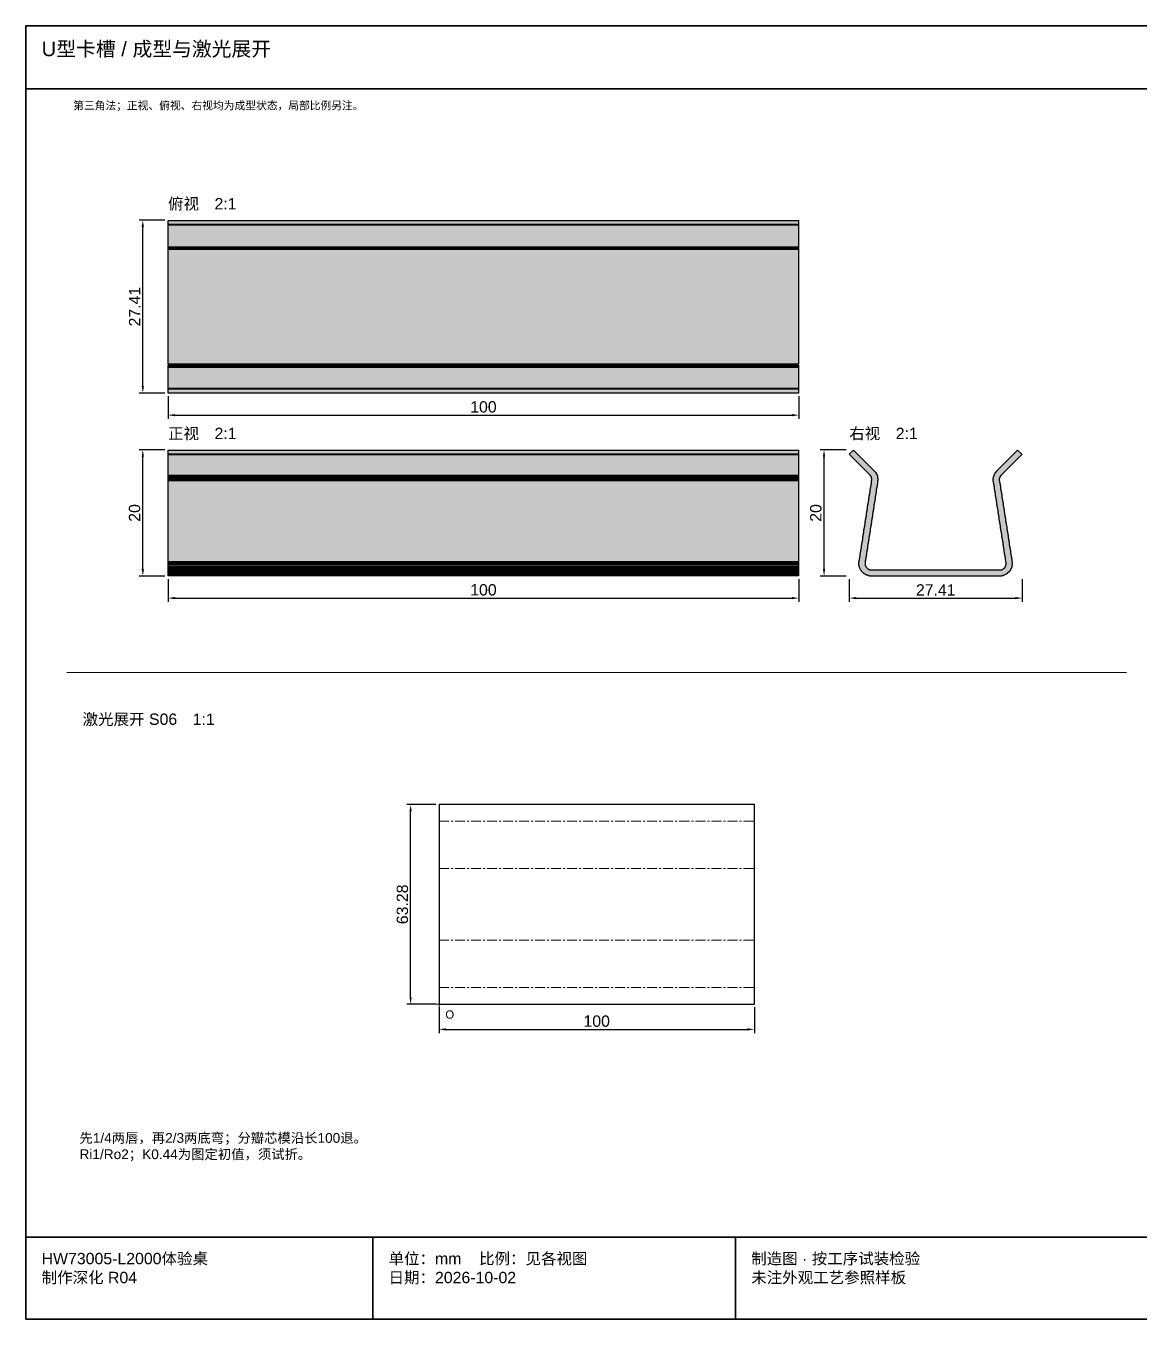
# Model space of a CAD drawing. Header units: millimetres. Extents: x 5 to 252589, y 5 to 415.
# Drawn here: x 168005 to 168358, y 5 to 415 of the extents above; entities that cross this region are included whole.
import ezdxf

# ---------------------------------------------------------------- set-up
doc = ezdxf.new("R2010")
doc.units = ezdxf.units.MM
doc.linetypes.add('CENTER', pattern=[5.08, 3.175, -0.635, 0.635, -0.635])
for name, color, linetype, lineweight in [('CENTER', 8, 'CENTER', 13), ('DIM', 7, 'Continuous', 13), ('FRAME', 7, 'Continuous', 35), ('HATCH', 8, 'Continuous', 9), ('NOTE', 7, 'Continuous', 18), ('OUTLINE', 7, 'Continuous', 25)]:
    doc.layers.add(name, color=color, linetype=linetype, lineweight=lineweight)
doc.styles.add('CN', font='Arial Unicode.ttf')
doc.dimstyles.new('V0_5', dxfattribs={"dimtxt": 3.6, "dimasz": 2.2, "dimexe": 1.2, "dimexo": 1, "dimgap": 0.8, "dimtad": 1, "dimlfac": 0.5, "dimdsep": 46, "dimtxsty": 'CN', "dimcen": 2.5, "dimclrd": 7, "dimclre": 7, "dimclrt": 7, "dimazin": 3, "dimtfac": 1, "dimtmove": 0, "dimatfit": 3})
doc.dimstyles.new('V1', dxfattribs={"dimtxt": 3.6, "dimasz": 2.2, "dimexe": 1.2, "dimexo": 1, "dimgap": 0.8, "dimtad": 1, "dimdsep": 46, "dimtxsty": 'CN', "dimcen": 2.5, "dimclrd": 7, "dimclre": 7, "dimclrt": 7, "dimazin": 3, "dimtfac": 1, "dimtmove": 0, "dimatfit": 3})

msp = doc.modelspace()

# ---------------------------------------------------------------- hatches: boundary and pattern name
at = {"layer": 'HATCH', "true_color": 0x58707b}
for points in [[(168050.08578, 352.00245), (168050.08578, 353.33578), (168250.00245, 353.33578), (168250.00245, 352.00245)], [(168050.08578, 300.00245), (168050.08578, 306.83578), (168250.00245, 306.83578), (168250.00245, 300.00245)], [(168050.08578, 272.41911), (168050.08578, 279.08578), (168250.00245, 279.08578), (168250.00245, 272.41911)], [(168269.91911, 242.16911), (168269.91911, 242.25245), (168269.75245, 242.41911), (168269.75245, 242.50245), (168269.66911, 242.58578), (168269.66911, 242.66911), (168269.41911, 243.08578), (168269.41911, 243.25245), (168269.33578, 243.33578), (168269.33578, 243.50245), (168269.25245, 243.58578), (168269.25245, 243.91911), (168269.16911, 244.00245), (168269.16911, 245.08578), (168269.25245, 245.16911), (168269.25245, 245.58578), (168269.33578, 245.66911), (168269.33578, 246.16911), (168269.41911, 246.25245), (168269.41911, 246.66911), (168269.50245, 246.75245), (168269.50245, 247.25245), (168269.58578, 247.33578), (168269.58578, 247.75245), (168269.66911, 247.83578), (168269.66911, 248.25245), (168269.75245, 248.33578), (168269.75245, 248.83578), (168269.83578, 248.91911), (168269.83578, 249.33578), (168269.91911, 249.41911), (168269.91911, 249.91911), (168270.00245, 250.00245), (168270.00245, 250.41911), (168270.08578, 250.50245), (168270.08578, 251.00245), (168270.16911, 251.08578), (168270.16911, 251.50245), (168270.25245, 251.58578), (168270.25245, 252.00245), (168270.33578, 252.08578), (168270.33578, 252.58578), (168270.41911, 252.66911), (168270.41911, 253.08578), (168270.50245, 253.16911), (168270.50245, 253.66911), (168270.58578, 253.75245), (168270.58578, 254.16911), (168270.66911, 254.25245), (168270.66911, 254.75245), (168270.75245, 254.83578), (168270.75245, 255.25245), (168270.83578, 255.33578), (168270.83578, 255.75245), (168270.91911, 255.83578), (168270.91911, 256.33578), (168271.00245, 256.41911), (168271.00245, 256.83578), (168271.08578, 256.91911), (168271.08578, 257.41911), (168271.16911, 257.50245), (168271.16911, 257.91911), (168271.25245, 258.00245), (168271.25245, 258.50245), (168271.33578, 258.58578), (168271.33578, 259.00245), (168271.41911, 259.08578), (168271.41911, 259.50245), (168271.50245, 259.58578), (168271.50245, 260.08578), (168271.58578, 260.16911), (168271.58578, 260.58578), (168271.66911, 260.66911), (168271.66911, 261.16911), (168271.75245, 261.25245), (168271.75245, 261.66911), (168271.83578, 261.75245), (168271.83578, 262.25245), (168271.91911, 262.33578), (168271.91911, 262.75245), (168272.00245, 262.83578), (168272.00245, 263.33578), (168272.08578, 263.41911), (168272.08578, 263.83578), (168272.16911, 263.91911), (168272.16911, 264.33578), (168272.25245, 264.41911), (168272.25245, 264.91911), (168272.33578, 265.00245), (168272.33578, 265.41911), (168272.41911, 265.50245), (168272.41911, 266.00245), (168272.50245, 266.08578), (168272.50245, 266.50245), (168272.58578, 266.58578), (168272.58578, 267.08578), (168272.66911, 267.16911), (168272.66911, 267.58578), (168272.75245, 267.66911), (168272.75245, 268.08578), (168272.83578, 268.16911), (168272.83578, 268.66911), (168272.91911, 268.75245), (168272.91911, 269.16911), (168273.00245, 269.25245), (168273.00245, 269.75245), (168273.08578, 269.83578), (168273.08578, 270.25245), (168273.16911, 270.33578), (168273.16911, 270.83578), (168273.25245, 270.91911), (168273.25245, 271.41911), (168273.16911, 271.50245), (168273.16911, 271.75245), (168273.08578, 271.83578), (168273.08578, 272.00245), (168272.91911, 272.16911), (168272.91911, 272.25245), (168272.66911, 272.50245), (168272.66911, 272.58578), (168266.08578, 279.16911), (168267.41911, 280.50245), (168274.41911, 273.50245), (168274.41911, 273.41911), (168274.58578, 273.25245), (168274.58578, 273.16911), (168274.66911, 273.08578), (168274.66911, 273.00245), (168274.91911, 272.58578), (168274.91911, 272.41911), (168275.00245, 272.33578), (168275.00245, 272.08578), (168275.08578, 272.00245), (168275.08578, 271.66911), (168275.16911, 271.58578), (168275.16911, 270.75245), (168275.08578, 270.66911), (168275.08578, 270.16911), (168275.00245, 270.08578), (168275.00245, 269.66911), (168274.91911, 269.58578), (168274.91911, 269.08578), (168274.83578, 269.00245), (168274.83578, 268.58578), (168274.75245, 268.50245), (168274.75245, 268.08578), (168274.66911, 268.00245), (168274.66911, 267.50245), (168274.58578, 267.41911), (168274.58578, 267.00245), (168274.50245, 266.91911), (168274.50245, 266.41911), (168274.41911, 266.33578), (168274.41911, 265.91911), (168274.33578, 265.83578), (168274.33578, 265.33578), (168274.25245, 265.25245), (168274.25245, 264.83578), (168274.16911, 264.75245), (168274.16911, 264.33578), (168274.08578, 264.25245), (168274.08578, 263.75245), (168274.00245, 263.66911), (168274.00245, 263.25245), (168273.91911, 263.16911), (168273.91911, 262.66911), (168273.83578, 262.58578), (168273.83578, 262.16911), (168273.75245, 262.08578), (168273.75245, 261.58578), (168273.66911, 261.50245), (168273.66911, 261.08578), (168273.58578, 261.00245), (168273.58578, 260.50245), (168273.50245, 260.41911), (168273.50245, 260.00245), (168273.41911, 259.91911), (168273.41911, 259.50245), (168273.33578, 259.41911), (168273.33578, 258.91911), (168273.25245, 258.83578), (168273.25245, 258.41911), (168273.16911, 258.33578), (168273.16911, 257.83578), (168273.08578, 257.75245), (168273.08578, 257.33578), (168273.00245, 257.25245), (168273.00245, 256.75245), (168272.91911, 256.66911), (168272.91911, 256.25245), (168272.83578, 256.16911), (168272.83578, 255.75245), (168272.75245, 255.66911), (168272.75245, 255.16911), (168272.66911, 255.08578), (168272.66911, 254.66911), (168272.58578, 254.58578), (168272.58578, 254.08578), (168272.50245, 254.00245), (168272.50245, 253.58578), (168272.41911, 253.50245), (168272.41911, 253.00245), (168272.33578, 252.91911), (168272.33578, 252.50245), (168272.25245, 252.41911), (168272.25245, 252.00245), (168272.16911, 251.91911), (168272.16911, 251.41911), (168272.08578, 251.33578), (168272.08578, 250.91911), (168272.00245, 250.83578), (168272.00245, 250.33578), (168271.91911, 250.25245), (168271.91911, 249.83578), (168271.83578, 249.75245), (168271.83578, 249.25245), (168271.75245, 249.16911), (168271.75245, 248.75245), (168271.66911, 248.66911), (168271.66911, 248.25245), (168271.58578, 248.16911), (168271.58578, 247.66911), (168271.50245, 247.58578), (168271.50245, 247.16911), (168271.41911, 247.08578), (168271.41911, 246.58578), (168271.33578, 246.50245), (168271.33578, 246.08578), (168271.25245, 246.00245), (168271.25245, 245.50245), (168271.16911, 245.41911), (168271.16911, 245.00245), (168271.08578, 244.91911), (168271.08578, 244.16911), (168271.16911, 244.08578), (168271.16911, 243.91911), (168271.25245, 243.83578), (168271.25245, 243.66911), (168271.41911, 243.50245), (168271.41911, 243.41911), (168272.00245, 242.83578), (168272.08578, 242.83578), (168272.25245, 242.66911), (168272.41911, 242.66911), (168272.50245, 242.58578), (168272.66911, 242.58578), (168272.75245, 242.50245), (168314.16911, 242.50245), (168314.25245, 242.58578), (168314.41911, 242.58578), (168314.50245, 242.66911), (168314.66911, 242.66911), (168314.83578, 242.83578), (168314.91911, 242.83578), (168315.50245, 243.41911), (168315.50245, 243.50245), (168315.66911, 243.66911), (168315.66911, 243.83578), (168315.75245, 243.91911), (168315.75245, 244.08578), (168315.83578, 244.16911), (168315.83578, 244.91911), (168315.75245, 245.00245), (168315.75245, 245.41911), (168315.66911, 245.50245), (168315.66911, 245.91911), (168315.58578, 246.00245), (168315.58578, 246.50245), (168315.50245, 246.58578), (168315.50245, 247.00245), (168315.41911, 247.08578), (168315.41911, 247.58578), (168315.33578, 247.66911), (168315.33578, 248.08578), (168315.25245, 248.16911), (168315.25245, 248.66911), (168315.16911, 248.75245), (168315.16911, 249.16911), (168315.08578, 249.25245), (168315.08578, 249.66911), (168315.00245, 249.75245), (168315.00245, 250.25245), (168314.91911, 250.33578), (168314.91911, 250.75245), (168314.83578, 250.83578), (168314.83578, 251.33578), (168314.75245, 251.41911), (168314.75245, 251.83578), (168314.66911, 251.91911), (168314.66911, 252.41911), (168314.58578, 252.50245), (168314.58578, 252.91911), (168314.50245, 253.00245), (168314.50245, 253.50245), (168314.41911, 253.58578), (168314.41911, 254.00245), (168314.33578, 254.08578), (168314.33578, 254.50245), (168314.25245, 254.58578), (168314.25245, 255.08578), (168314.16911, 255.16911), (168314.16911, 255.58578), (168314.08578, 255.66911), (168314.08578, 256.16911), (168314.00245, 256.25245), (168314.00245, 256.66911), (168313.91911, 256.75245), (168313.91911, 257.25245), (168313.83578, 257.33578), (168313.83578, 257.75245), (168313.75245, 257.83578), (168313.75245, 258.25245), (168313.66911, 258.33578), (168313.66911, 258.83578), (168313.58578, 258.91911), (168313.58578, 259.33578), (168313.50245, 259.41911), (168313.50245, 259.91911), (168313.41911, 260.00245), (168313.41911, 260.41911), (168313.33578, 260.50245), (168313.33578, 261.00245), (168313.25245, 261.08578), (168313.25245, 261.50245), (168313.16911, 261.58578), (168313.16911, 262.00245), (168313.08578, 262.08578), (168313.08578, 262.58578), (168313.00245, 262.66911), (168313.00245, 263.08578), (168312.91911, 263.16911), (168312.91911, 263.66911), (168312.83578, 263.75245), (168312.83578, 264.16911), (168312.75245, 264.25245), (168312.75245, 264.75245), (168312.66911, 264.83578), (168312.66911, 265.25245), (168312.58578, 265.33578), (168312.58578, 265.75245), (168312.50245, 265.83578), (168312.50245, 266.33578), (168312.41911, 266.41911), (168312.41911, 266.83578), (168312.33578, 266.91911), (168312.33578, 267.41911), (168312.25245, 267.50245), (168312.25245, 267.91911), (168312.16911, 268.00245), (168312.16911, 268.50245), (168312.08578, 268.58578), (168312.08578, 269.00245), (168312.00245, 269.08578), (168312.00245, 269.50245), (168311.91911, 269.58578), (168311.91911, 270.08578), (168311.83578, 270.16911), (168311.83578, 270.58578), (168311.75245, 270.66911), (168311.75245, 271.58578), (168311.83578, 271.66911), (168311.83578, 272.08578), (168311.91911, 272.16911), (168311.91911, 272.33578), (168312.00245, 272.41911), (168312.00245, 272.58578), (168312.08578, 272.66911), (168312.08578, 272.75245), (168312.16911, 272.83578), (168312.16911, 272.91911), (168312.25245, 273.00245), (168312.33578, 273.25245), (168312.50245, 273.41911), (168312.50245, 273.50245), (168312.83578, 273.83578), (168312.83578, 273.91911), (168319.41911, 280.50245), (168320.75245, 279.16911), (168320.75245, 279.08578), (168314.16911, 272.50245), (168314.16911, 272.41911), (168313.91911, 272.16911), (168313.91911, 272.08578), (168313.83578, 272.00245), (168313.83578, 271.83578), (168313.75245, 271.75245), (168313.75245, 271.50245), (168313.66911, 271.41911), (168313.66911, 270.83578), (168313.75245, 270.75245), (168313.75245, 270.33578), (168313.83578, 270.25245), (168313.83578, 269.75245), (168313.91911, 269.66911), (168313.91911, 269.25245), (168314.00245, 269.16911), (168314.00245, 268.66911), (168314.08578, 268.58578), (168314.08578, 268.16911), (168314.16911, 268.08578), (168314.16911, 267.66911), (168314.25245, 267.58578), (168314.25245, 267.08578), (168314.33578, 267.00245), (168314.33578, 266.58578), (168314.41911, 266.50245), (168314.41911, 266.00245), (168314.50245, 265.91911), (168314.50245, 265.50245), (168314.58578, 265.41911), (168314.58578, 264.91911), (168314.66911, 264.83578), (168314.66911, 264.41911), (168314.75245, 264.33578), (168314.75245, 263.91911), (168314.83578, 263.83578), (168314.83578, 263.33578), (168314.91911, 263.25245), (168314.91911, 262.83578), (168315.00245, 262.75245), (168315.00245, 262.25245), (168315.08578, 262.16911), (168315.08578, 261.75245), (168315.16911, 261.66911), (168315.16911, 261.16911), (168315.25245, 261.08578), (168315.25245, 260.66911), (168315.33578, 260.58578), (168315.33578, 260.16911), (168315.41911, 260.08578), (168315.41911, 259.58578), (168315.50245, 259.50245), (168315.50245, 259.08578), (168315.58578, 259.00245), (168315.58578, 258.50245), (168315.66911, 258.41911), (168315.66911, 258.00245), (168315.75245, 257.91911), (168315.75245, 257.41911), (168315.83578, 257.33578), (168315.83578, 256.91911), (168315.91911, 256.83578), (168315.91911, 256.41911), (168316.00245, 256.33578), (168316.00245, 255.83578), (168316.08578, 255.75245), (168316.08578, 255.33578), (168316.16911, 255.25245), (168316.16911, 254.75245), (168316.25245, 254.66911), (168316.25245, 254.25245), (168316.33578, 254.16911), (168316.33578, 253.66911), (168316.41911, 253.58578), (168316.41911, 253.16911), (168316.50245, 253.08578), (168316.50245, 252.66911), (168316.58578, 252.58578), (168316.58578, 252.08578), (168316.66911, 252.00245), (168316.66911, 251.58578), (168316.75245, 251.50245), (168316.75245, 251.00245), (168316.83578, 250.91911), (168316.83578, 250.50245), (168316.91911, 250.41911), (168316.91911, 249.91911), (168317.00245, 249.83578), (168317.00245, 249.41911), (168317.08578, 249.33578), (168317.08578, 248.83578), (168317.16911, 248.75245), (168317.16911, 248.33578), (168317.25245, 248.25245), (168317.25245, 247.83578), (168317.33578, 247.75245), (168317.33578, 247.25245), (168317.41911, 247.16911), (168317.41911, 246.75245), (168317.50245, 246.66911), (168317.50245, 246.16911), (168317.58578, 246.08578), (168317.58578, 245.66911), (168317.66911, 245.58578), (168317.66911, 245.08578), (168317.75245, 245.00245), (168317.75245, 244.08578), (168317.66911, 244.00245), (168317.66911, 243.58578), (168317.58578, 243.50245), (168317.58578, 243.33578), (168317.50245, 243.25245), (168317.50245, 243.08578), (168317.41911, 243.00245), (168317.41911, 242.91911), (168317.33578, 242.83578), (168317.33578, 242.75245), (168317.25245, 242.66911), (168317.16911, 242.41911), (168317.00245, 242.25245), (168317.00245, 242.16911), (168316.16911, 241.33578), (168316.08578, 241.33578), (168315.91911, 241.16911), (168315.83578, 241.16911), (168315.75245, 241.08578), (168315.66911, 241.08578), (168315.25245, 240.83578), (168315.08578, 240.83578), (168315.00245, 240.75245), (168314.83578, 240.75245), (168314.75245, 240.66911), (168314.41911, 240.66911), (168314.33578, 240.58578), (168272.58578, 240.58578), (168272.50245, 240.66911), (168272.16911, 240.66911), (168272.08578, 240.75245), (168271.91911, 240.75245), (168271.83578, 240.83578), (168271.66911, 240.83578), (168271.58578, 240.91911), (168271.50245, 240.91911), (168271.41911, 241.00245), (168271.33578, 241.00245), (168271.25245, 241.08578), (168271.00245, 241.16911), (168270.83578, 241.33578), (168270.75245, 241.33578)], [(168050.08578, 271.25245), (168050.08578, 271.50245), (168250.00245, 271.50245), (168250.00245, 271.25245)], [(168050.08578, 243.75245), (168050.08578, 244.33578), (168250.00245, 244.33578), (168250.00245, 243.75245)], [(168050.08578, 241.66911), (168050.08578, 242.08578), (168250.00245, 242.08578), (168250.00245, 241.66911)]]:
    msp.add_hatch(color=147, dxfattribs=at).paths.add_polyline_path(points)
at = {"layer": 'HATCH', "true_color": 0x627d89}
for points in [[(168050.08578, 344.83578), (168050.08578, 351.91911), (168250.00245, 351.91911), (168250.00245, 344.83578)], [(168050.08578, 307.75245), (168050.08578, 344.16911), (168250.00245, 344.16911), (168250.00245, 307.75245)], [(168050.08578, 298.58578), (168050.08578, 299.91911), (168250.00245, 299.91911), (168250.00245, 298.58578)], [(168050.08578, 279.16911), (168050.08578, 280.50245), (168250.00245, 280.50245), (168250.00245, 279.16911)]]:
    msp.add_hatch(color=145, dxfattribs=at).paths.add_polyline_path(points)
at = {"layer": 'HATCH', "true_color": 0x607a85}
for points in [[(168050.08578, 344.41911), (168050.08578, 344.75245), (168250.00245, 344.75245), (168250.00245, 344.41911)], [(168050.08578, 240.66911), (168050.08578, 240.83578), (168250.00245, 240.83578), (168250.00245, 240.66911)]]:
    msp.add_hatch(color=155, dxfattribs=at).paths.add_polyline_path(points)
at = {"layer": 'HATCH', "true_color": 0x5d7782}
for points in [[(168050.08578, 344.25245), (168050.08578, 344.33578), (168250.00245, 344.33578), (168250.00245, 344.25245)], [(168050.08578, 245.08578), (168050.08578, 270.83578), (168250.00245, 270.83578), (168250.00245, 245.08578)], [(168050.08578, 240.91911), (168050.08578, 241.16911), (168250.00245, 241.16911), (168250.00245, 240.91911)]]:
    msp.add_hatch(color=155, dxfattribs=at).paths.add_polyline_path(points)
at = {"layer": 'HATCH', "true_color": 0x566d77}
for points in [[(168050.08578, 307.50245), (168050.08578, 307.58578), (168250.00245, 307.58578), (168250.00245, 307.50245)], [(168050.08578, 306.91911), (168050.08578, 307.16911), (168250.00245, 307.16911), (168250.00245, 306.91911)], [(168050.08578, 272.16911), (168050.08578, 272.33578), (168250.00245, 272.33578), (168250.00245, 272.16911)], [(168050.08578, 271.58578), (168050.08578, 271.83578), (168250.00245, 271.83578), (168250.00245, 271.58578)], [(168050.08578, 243.16911), (168050.08578, 243.66911), (168250.00245, 243.66911), (168250.00245, 243.16911)], [(168050.08578, 242.16911), (168050.08578, 242.58578), (168250.00245, 242.58578), (168250.00245, 242.16911)]]:
    msp.add_hatch(color=147, dxfattribs=at).paths.add_polyline_path(points)
at = {"layer": 'HATCH', "true_color": 0x536a74}
for points in [[(168050.08578, 307.25245), (168050.08578, 307.41911), (168250.00245, 307.41911), (168250.00245, 307.25245)], [(168050.08578, 271.91911), (168050.08578, 272.08578), (168250.00245, 272.08578), (168250.00245, 271.91911)], [(168050.08578, 242.66911), (168050.08578, 243.08578), (168250.00245, 243.08578), (168250.00245, 242.66911)]]:
    msp.add_hatch(color=147, dxfattribs=at).paths.add_polyline_path(points)
at = {"layer": 'HATCH', "true_color": 0x5b747e}
for points in [[(168050.08578, 270.91911), (168050.08578, 271.16911), (168250.00245, 271.16911), (168250.00245, 270.91911)], [(168050.08578, 244.41911), (168050.08578, 245.00245), (168250.00245, 245.00245), (168250.00245, 244.41911)], [(168050.08578, 241.25245), (168050.08578, 241.58578), (168250.00245, 241.58578), (168250.00245, 241.25245)]]:
    msp.add_hatch(color=147, dxfattribs=at).paths.add_polyline_path(points)

# ---------------------------------------------------------------- linework, layer by layer
at = {"layer": 'CENTER'}
for p, q in [((168136, 162.82285), (168236, 162.82285)), ((168136, 147.90701), (168236, 147.90701)), ((168136, 125.09299), (168236, 125.09299)), ((168136, 110.17715), (168236, 110.17715)), ((168134.7, 104.85924), (168137.3, 104.85924)), ((168136, 103.55924), (168136, 106.15924))]:
    msp.add_line(p, q, dxfattribs=at)
at = {"layer": 'DIM'}
msp.add_line((168018, 210), (168354, 210), dxfattribs=at)
at = {"layer": 'FRAME'}
for p, q in [((168005, 395), (168589, 395)), ((168005, 31), (168589, 31)), ((168115, 5), (168115, 31)), ((168230, 5), (168230, 31))]:
    msp.add_line(p, q, dxfattribs=at)
msp.add_lwpolyline([(168005, 5), (168589, 5), (168589, 415), (168005, 415)], close=True, dxfattribs=at)
at = {"layer": 'OUTLINE'}
for p, q in [((168236, 168.14076), (168136, 168.14076)), ((168136, 168.14076), (168136, 104.85924)), ((168236, 104.85924), (168236, 168.14076)), ((168136, 104.85924), (168236, 104.85924))]:
    msp.add_line(p, q, dxfattribs=at)
at = {"layer": 'OUTLINE', "color": 139, "true_color": 0x42544a}
for points in [[(168050.08578, 352.00245), (168050.08578, 353.33578), (168250.00245, 353.33578), (168250.00245, 352.00245)], [(168050.08578, 344.83578), (168050.08578, 351.91911), (168250.00245, 351.91911), (168250.00245, 344.83578)], [(168050.08578, 344.41911), (168050.08578, 344.75245), (168250.00245, 344.75245), (168250.00245, 344.41911)], [(168050.08578, 344.25245), (168050.08578, 344.33578), (168250.00245, 344.33578), (168250.00245, 344.25245)], [(168050.08578, 307.75245), (168050.08578, 344.16911), (168250.00245, 344.16911), (168250.00245, 307.75245)], [(168050.08578, 307.50245), (168050.08578, 307.58578), (168250.00245, 307.58578), (168250.00245, 307.50245)], [(168050.08578, 307.25245), (168050.08578, 307.41911), (168250.00245, 307.41911), (168250.00245, 307.25245)], [(168050.08578, 306.91911), (168050.08578, 307.16911), (168250.00245, 307.16911), (168250.00245, 306.91911)], [(168050.08578, 300.00245), (168050.08578, 306.83578), (168250.00245, 306.83578), (168250.00245, 300.00245)], [(168050.08578, 298.58578), (168050.08578, 299.91911), (168250.00245, 299.91911), (168250.00245, 298.58578)], [(168050.08578, 279.16911), (168050.08578, 280.50245), (168250.00245, 280.50245), (168250.00245, 279.16911)], [(168050.08578, 272.41911), (168050.08578, 279.08578), (168250.00245, 279.08578), (168250.00245, 272.41911)], [(168269.91911, 242.16911), (168269.91911, 242.25245), (168269.75245, 242.41911), (168269.75245, 242.50245), (168269.66911, 242.58578), (168269.66911, 242.66911), (168269.41911, 243.08578), (168269.41911, 243.25245), (168269.33578, 243.33578), (168269.33578, 243.50245), (168269.25245, 243.58578), (168269.25245, 243.91911), (168269.16911, 244.00245), (168269.16911, 245.08578), (168269.25245, 245.16911), (168269.25245, 245.58578), (168269.33578, 245.66911), (168269.33578, 246.16911), (168269.41911, 246.25245), (168269.41911, 246.66911), (168269.50245, 246.75245), (168269.50245, 247.25245), (168269.58578, 247.33578), (168269.58578, 247.75245), (168269.66911, 247.83578), (168269.66911, 248.25245), (168269.75245, 248.33578), (168269.75245, 248.83578), (168269.83578, 248.91911), (168269.83578, 249.33578), (168269.91911, 249.41911), (168269.91911, 249.91911), (168270.00245, 250.00245), (168270.00245, 250.41911), (168270.08578, 250.50245), (168270.08578, 251.00245), (168270.16911, 251.08578), (168270.16911, 251.50245), (168270.25245, 251.58578), (168270.25245, 252.00245), (168270.33578, 252.08578), (168270.33578, 252.58578), (168270.41911, 252.66911), (168270.41911, 253.08578), (168270.50245, 253.16911), (168270.50245, 253.66911), (168270.58578, 253.75245), (168270.58578, 254.16911), (168270.66911, 254.25245), (168270.66911, 254.75245), (168270.75245, 254.83578), (168270.75245, 255.25245), (168270.83578, 255.33578), (168270.83578, 255.75245), (168270.91911, 255.83578), (168270.91911, 256.33578), (168271.00245, 256.41911), (168271.00245, 256.83578), (168271.08578, 256.91911), (168271.08578, 257.41911), (168271.16911, 257.50245), (168271.16911, 257.91911), (168271.25245, 258.00245), (168271.25245, 258.50245), (168271.33578, 258.58578), (168271.33578, 259.00245), (168271.41911, 259.08578), (168271.41911, 259.50245), (168271.50245, 259.58578), (168271.50245, 260.08578), (168271.58578, 260.16911), (168271.58578, 260.58578), (168271.66911, 260.66911), (168271.66911, 261.16911), (168271.75245, 261.25245), (168271.75245, 261.66911), (168271.83578, 261.75245), (168271.83578, 262.25245), (168271.91911, 262.33578), (168271.91911, 262.75245), (168272.00245, 262.83578), (168272.00245, 263.33578), (168272.08578, 263.41911), (168272.08578, 263.83578), (168272.16911, 263.91911), (168272.16911, 264.33578), (168272.25245, 264.41911), (168272.25245, 264.91911), (168272.33578, 265.00245), (168272.33578, 265.41911), (168272.41911, 265.50245), (168272.41911, 266.00245), (168272.50245, 266.08578), (168272.50245, 266.50245), (168272.58578, 266.58578), (168272.58578, 267.08578), (168272.66911, 267.16911), (168272.66911, 267.58578), (168272.75245, 267.66911), (168272.75245, 268.08578), (168272.83578, 268.16911), (168272.83578, 268.66911), (168272.91911, 268.75245), (168272.91911, 269.16911), (168273.00245, 269.25245), (168273.00245, 269.75245), (168273.08578, 269.83578), (168273.08578, 270.25245), (168273.16911, 270.33578), (168273.16911, 270.83578), (168273.25245, 270.91911), (168273.25245, 271.41911), (168273.16911, 271.50245), (168273.16911, 271.75245), (168273.08578, 271.83578), (168273.08578, 272.00245), (168272.91911, 272.16911), (168272.91911, 272.25245), (168272.66911, 272.50245), (168272.66911, 272.58578), (168266.08578, 279.16911), (168267.41911, 280.50245), (168274.41911, 273.50245), (168274.41911, 273.41911), (168274.58578, 273.25245), (168274.58578, 273.16911), (168274.66911, 273.08578), (168274.66911, 273.00245), (168274.91911, 272.58578), (168274.91911, 272.41911), (168275.00245, 272.33578), (168275.00245, 272.08578), (168275.08578, 272.00245), (168275.08578, 271.66911), (168275.16911, 271.58578), (168275.16911, 270.75245), (168275.08578, 270.66911), (168275.08578, 270.16911), (168275.00245, 270.08578), (168275.00245, 269.66911), (168274.91911, 269.58578), (168274.91911, 269.08578), (168274.83578, 269.00245), (168274.83578, 268.58578), (168274.75245, 268.50245), (168274.75245, 268.08578), (168274.66911, 268.00245), (168274.66911, 267.50245), (168274.58578, 267.41911), (168274.58578, 267.00245), (168274.50245, 266.91911), (168274.50245, 266.41911), (168274.41911, 266.33578), (168274.41911, 265.91911), (168274.33578, 265.83578), (168274.33578, 265.33578), (168274.25245, 265.25245), (168274.25245, 264.83578), (168274.16911, 264.75245), (168274.16911, 264.33578), (168274.08578, 264.25245), (168274.08578, 263.75245), (168274.00245, 263.66911), (168274.00245, 263.25245), (168273.91911, 263.16911), (168273.91911, 262.66911), (168273.83578, 262.58578), (168273.83578, 262.16911), (168273.75245, 262.08578), (168273.75245, 261.58578), (168273.66911, 261.50245), (168273.66911, 261.08578), (168273.58578, 261.00245), (168273.58578, 260.50245), (168273.50245, 260.41911), (168273.50245, 260.00245), (168273.41911, 259.91911), (168273.41911, 259.50245), (168273.33578, 259.41911), (168273.33578, 258.91911), (168273.25245, 258.83578), (168273.25245, 258.41911), (168273.16911, 258.33578), (168273.16911, 257.83578), (168273.08578, 257.75245), (168273.08578, 257.33578), (168273.00245, 257.25245), (168273.00245, 256.75245), (168272.91911, 256.66911), (168272.91911, 256.25245), (168272.83578, 256.16911), (168272.83578, 255.75245), (168272.75245, 255.66911), (168272.75245, 255.16911), (168272.66911, 255.08578), (168272.66911, 254.66911), (168272.58578, 254.58578), (168272.58578, 254.08578), (168272.50245, 254.00245), (168272.50245, 253.58578), (168272.41911, 253.50245), (168272.41911, 253.00245), (168272.33578, 252.91911), (168272.33578, 252.50245), (168272.25245, 252.41911), (168272.25245, 252.00245), (168272.16911, 251.91911), (168272.16911, 251.41911), (168272.08578, 251.33578), (168272.08578, 250.91911), (168272.00245, 250.83578), (168272.00245, 250.33578), (168271.91911, 250.25245), (168271.91911, 249.83578), (168271.83578, 249.75245), (168271.83578, 249.25245), (168271.75245, 249.16911), (168271.75245, 248.75245), (168271.66911, 248.66911), (168271.66911, 248.25245), (168271.58578, 248.16911), (168271.58578, 247.66911), (168271.50245, 247.58578), (168271.50245, 247.16911), (168271.41911, 247.08578), (168271.41911, 246.58578), (168271.33578, 246.50245), (168271.33578, 246.08578), (168271.25245, 246.00245), (168271.25245, 245.50245), (168271.16911, 245.41911), (168271.16911, 245.00245), (168271.08578, 244.91911), (168271.08578, 244.16911), (168271.16911, 244.08578), (168271.16911, 243.91911), (168271.25245, 243.83578), (168271.25245, 243.66911), (168271.41911, 243.50245), (168271.41911, 243.41911), (168272.00245, 242.83578), (168272.08578, 242.83578), (168272.25245, 242.66911), (168272.41911, 242.66911), (168272.50245, 242.58578), (168272.66911, 242.58578), (168272.75245, 242.50245), (168314.16911, 242.50245), (168314.25245, 242.58578), (168314.41911, 242.58578), (168314.50245, 242.66911), (168314.66911, 242.66911), (168314.83578, 242.83578), (168314.91911, 242.83578), (168315.50245, 243.41911), (168315.50245, 243.50245), (168315.66911, 243.66911), (168315.66911, 243.83578), (168315.75245, 243.91911), (168315.75245, 244.08578), (168315.83578, 244.16911), (168315.83578, 244.91911), (168315.75245, 245.00245), (168315.75245, 245.41911), (168315.66911, 245.50245), (168315.66911, 245.91911), (168315.58578, 246.00245), (168315.58578, 246.50245), (168315.50245, 246.58578), (168315.50245, 247.00245), (168315.41911, 247.08578), (168315.41911, 247.58578), (168315.33578, 247.66911), (168315.33578, 248.08578), (168315.25245, 248.16911), (168315.25245, 248.66911), (168315.16911, 248.75245), (168315.16911, 249.16911), (168315.08578, 249.25245), (168315.08578, 249.66911), (168315.00245, 249.75245), (168315.00245, 250.25245), (168314.91911, 250.33578), (168314.91911, 250.75245), (168314.83578, 250.83578), (168314.83578, 251.33578), (168314.75245, 251.41911), (168314.75245, 251.83578), (168314.66911, 251.91911), (168314.66911, 252.41911), (168314.58578, 252.50245), (168314.58578, 252.91911), (168314.50245, 253.00245), (168314.50245, 253.50245), (168314.41911, 253.58578), (168314.41911, 254.00245), (168314.33578, 254.08578), (168314.33578, 254.50245), (168314.25245, 254.58578), (168314.25245, 255.08578), (168314.16911, 255.16911), (168314.16911, 255.58578), (168314.08578, 255.66911), (168314.08578, 256.16911), (168314.00245, 256.25245), (168314.00245, 256.66911), (168313.91911, 256.75245), (168313.91911, 257.25245), (168313.83578, 257.33578), (168313.83578, 257.75245), (168313.75245, 257.83578), (168313.75245, 258.25245), (168313.66911, 258.33578), (168313.66911, 258.83578), (168313.58578, 258.91911), (168313.58578, 259.33578), (168313.50245, 259.41911), (168313.50245, 259.91911), (168313.41911, 260.00245), (168313.41911, 260.41911), (168313.33578, 260.50245), (168313.33578, 261.00245), (168313.25245, 261.08578), (168313.25245, 261.50245), (168313.16911, 261.58578), (168313.16911, 262.00245), (168313.08578, 262.08578), (168313.08578, 262.58578), (168313.00245, 262.66911), (168313.00245, 263.08578), (168312.91911, 263.16911), (168312.91911, 263.66911), (168312.83578, 263.75245), (168312.83578, 264.16911), (168312.75245, 264.25245), (168312.75245, 264.75245), (168312.66911, 264.83578), (168312.66911, 265.25245), (168312.58578, 265.33578), (168312.58578, 265.75245), (168312.50245, 265.83578), (168312.50245, 266.33578), (168312.41911, 266.41911), (168312.41911, 266.83578), (168312.33578, 266.91911), (168312.33578, 267.41911), (168312.25245, 267.50245), (168312.25245, 267.91911), (168312.16911, 268.00245), (168312.16911, 268.50245), (168312.08578, 268.58578), (168312.08578, 269.00245), (168312.00245, 269.08578), (168312.00245, 269.50245), (168311.91911, 269.58578), (168311.91911, 270.08578), (168311.83578, 270.16911), (168311.83578, 270.58578), (168311.75245, 270.66911), (168311.75245, 271.58578), (168311.83578, 271.66911), (168311.83578, 272.08578), (168311.91911, 272.16911), (168311.91911, 272.33578), (168312.00245, 272.41911), (168312.00245, 272.58578), (168312.08578, 272.66911), (168312.08578, 272.75245), (168312.16911, 272.83578), (168312.16911, 272.91911), (168312.25245, 273.00245), (168312.33578, 273.25245), (168312.50245, 273.41911), (168312.50245, 273.50245), (168312.83578, 273.83578), (168312.83578, 273.91911), (168319.41911, 280.50245), (168320.75245, 279.16911), (168320.75245, 279.08578), (168314.16911, 272.50245), (168314.16911, 272.41911), (168313.91911, 272.16911), (168313.91911, 272.08578), (168313.83578, 272.00245), (168313.83578, 271.83578), (168313.75245, 271.75245), (168313.75245, 271.50245), (168313.66911, 271.41911), (168313.66911, 270.83578), (168313.75245, 270.75245), (168313.75245, 270.33578), (168313.83578, 270.25245), (168313.83578, 269.75245), (168313.91911, 269.66911), (168313.91911, 269.25245), (168314.00245, 269.16911), (168314.00245, 268.66911), (168314.08578, 268.58578), (168314.08578, 268.16911), (168314.16911, 268.08578), (168314.16911, 267.66911), (168314.25245, 267.58578), (168314.25245, 267.08578), (168314.33578, 267.00245), (168314.33578, 266.58578), (168314.41911, 266.50245), (168314.41911, 266.00245), (168314.50245, 265.91911), (168314.50245, 265.50245), (168314.58578, 265.41911), (168314.58578, 264.91911), (168314.66911, 264.83578), (168314.66911, 264.41911), (168314.75245, 264.33578), (168314.75245, 263.91911), (168314.83578, 263.83578), (168314.83578, 263.33578), (168314.91911, 263.25245), (168314.91911, 262.83578), (168315.00245, 262.75245), (168315.00245, 262.25245), (168315.08578, 262.16911), (168315.08578, 261.75245), (168315.16911, 261.66911), (168315.16911, 261.16911), (168315.25245, 261.08578), (168315.25245, 260.66911), (168315.33578, 260.58578), (168315.33578, 260.16911), (168315.41911, 260.08578), (168315.41911, 259.58578), (168315.50245, 259.50245), (168315.50245, 259.08578), (168315.58578, 259.00245), (168315.58578, 258.50245), (168315.66911, 258.41911), (168315.66911, 258.00245), (168315.75245, 257.91911), (168315.75245, 257.41911), (168315.83578, 257.33578), (168315.83578, 256.91911), (168315.91911, 256.83578), (168315.91911, 256.41911), (168316.00245, 256.33578), (168316.00245, 255.83578), (168316.08578, 255.75245), (168316.08578, 255.33578), (168316.16911, 255.25245), (168316.16911, 254.75245), (168316.25245, 254.66911), (168316.25245, 254.25245), (168316.33578, 254.16911), (168316.33578, 253.66911), (168316.41911, 253.58578), (168316.41911, 253.16911), (168316.50245, 253.08578), (168316.50245, 252.66911), (168316.58578, 252.58578), (168316.58578, 252.08578), (168316.66911, 252.00245), (168316.66911, 251.58578), (168316.75245, 251.50245), (168316.75245, 251.00245), (168316.83578, 250.91911), (168316.83578, 250.50245), (168316.91911, 250.41911), (168316.91911, 249.91911), (168317.00245, 249.83578), (168317.00245, 249.41911), (168317.08578, 249.33578), (168317.08578, 248.83578), (168317.16911, 248.75245), (168317.16911, 248.33578), (168317.25245, 248.25245), (168317.25245, 247.83578), (168317.33578, 247.75245), (168317.33578, 247.25245), (168317.41911, 247.16911), (168317.41911, 246.75245), (168317.50245, 246.66911), (168317.50245, 246.16911), (168317.58578, 246.08578), (168317.58578, 245.66911), (168317.66911, 245.58578), (168317.66911, 245.08578), (168317.75245, 245.00245), (168317.75245, 244.08578), (168317.66911, 244.00245), (168317.66911, 243.58578), (168317.58578, 243.50245), (168317.58578, 243.33578), (168317.50245, 243.25245), (168317.50245, 243.08578), (168317.41911, 243.00245), (168317.41911, 242.91911), (168317.33578, 242.83578), (168317.33578, 242.75245), (168317.25245, 242.66911), (168317.16911, 242.41911), (168317.00245, 242.25245), (168317.00245, 242.16911), (168316.16911, 241.33578), (168316.08578, 241.33578), (168315.91911, 241.16911), (168315.83578, 241.16911), (168315.75245, 241.08578), (168315.66911, 241.08578), (168315.25245, 240.83578), (168315.08578, 240.83578), (168315.00245, 240.75245), (168314.83578, 240.75245), (168314.75245, 240.66911), (168314.41911, 240.66911), (168314.33578, 240.58578), (168272.58578, 240.58578), (168272.50245, 240.66911), (168272.16911, 240.66911), (168272.08578, 240.75245), (168271.91911, 240.75245), (168271.83578, 240.83578), (168271.66911, 240.83578), (168271.58578, 240.91911), (168271.50245, 240.91911), (168271.41911, 241.00245), (168271.33578, 241.00245), (168271.25245, 241.08578), (168271.00245, 241.16911), (168270.83578, 241.33578), (168270.75245, 241.33578)], [(168050.08578, 272.16911), (168050.08578, 272.33578), (168250.00245, 272.33578), (168250.00245, 272.16911)], [(168050.08578, 271.91911), (168050.08578, 272.08578), (168250.00245, 272.08578), (168250.00245, 271.91911)], [(168050.08578, 271.58578), (168050.08578, 271.83578), (168250.00245, 271.83578), (168250.00245, 271.58578)], [(168050.08578, 271.25245), (168050.08578, 271.50245), (168250.00245, 271.50245), (168250.00245, 271.25245)], [(168050.08578, 270.91911), (168050.08578, 271.16911), (168250.00245, 271.16911), (168250.00245, 270.91911)], [(168050.08578, 245.08578), (168050.08578, 270.83578), (168250.00245, 270.83578), (168250.00245, 245.08578)], [(168050.08578, 244.41911), (168050.08578, 245.00245), (168250.00245, 245.00245), (168250.00245, 244.41911)], [(168050.08578, 243.75245), (168050.08578, 244.33578), (168250.00245, 244.33578), (168250.00245, 243.75245)], [(168050.08578, 243.16911), (168050.08578, 243.66911), (168250.00245, 243.66911), (168250.00245, 243.16911)], [(168050.08578, 242.66911), (168050.08578, 243.08578), (168250.00245, 243.08578), (168250.00245, 242.66911)], [(168050.08578, 242.16911), (168050.08578, 242.58578), (168250.00245, 242.58578), (168250.00245, 242.16911)], [(168050.08578, 241.66911), (168050.08578, 242.08578), (168250.00245, 242.08578), (168250.00245, 241.66911)], [(168050.08578, 241.25245), (168050.08578, 241.58578), (168250.00245, 241.58578), (168250.00245, 241.25245)], [(168050.08578, 240.91911), (168050.08578, 241.16911), (168250.00245, 241.16911), (168250.00245, 240.91911)], [(168050.08578, 240.66911), (168050.08578, 240.83578), (168250.00245, 240.83578), (168250.00245, 240.66911)]]:
    msp.add_lwpolyline(points, close=True, dxfattribs=at)

# ---------------------------------------------------------------- texts
at = {"layer": 'NOTE', "attachment_point": 1, "style": 'CN'}
for s, insert, char_height, width in [('U型卡槽 / 成型与激光展开', (168010, 410), 4.6, 484), ('第三角法；正视、俯视、右视均为成型状态，局部比例另注。', (168020, 391), 2.5, 360), ('俯视\u30002:1', (168050.08578, 360.41422), 3.6, 180), ('正视\u30002:1', (168050.08578, 287.58578), 3.6, 180), ('右视\u30002:1', (168266.08578, 287.58578), 3.6, 180), ('激光展开 S06\u30001:1', (168023, 197), 3.6, 180), ('O', (168138, 102.85924), 2.6, 10), ('先1/4两唇，再2/3两底弯；分瓣芯模沿长100退。\\PRi1/Ro2；K0.44为图定初值，须试折。', (168022, 64), 3.1, 330), ('HW73005-L2000体验桌\\P制作深化 R04', (168010, 26), 3.6, 100), ('单位：mm    比例：见各视图\\P日期：2026-10-02', (168120, 26), 3.6, 105), ('制造图 · 按工序试装检验\\P未注外观工艺参照样板', (168235, 26), 3.6, 289)]:
    msp.add_mtext(s, dxfattribs=dict(at, insert=insert, char_height=char_height, width=width))

# ---------------------------------------------------------------- dimensions: what is measured, and where the dimension line sits
at = {"layer": 'DIM'}
for base, p1, p2, dimstyle in [((168042.08578, 298.58578), (168050.08578, 298.58578), (168050.08578, 353.41422), 'V0_5'), ((168042.08578, 240.58578), (168050.08578, 240.58578), (168050.08578, 280.58578), 'V0_5'), ((168258.08578, 240.58578), (168266.08578, 240.58578), (168266.08578, 280.58578), 'V0_5'), ((168127, 104.85924), (168136, 104.85924), (168136, 168.14076), 'V1')]:
    msp.add_linear_dim(base=base, p1=p1, p2=p2, angle=90, dimstyle=dimstyle, dxfattribs=at).render()
for base, p1, p2, dimstyle in [((168050.08578, 291.58578), (168050.08578, 298.58578), (168250.08578, 298.58578), 'V0_5'), ((168050.08578, 233.58578), (168050.08578, 240.58578), (168250.08578, 240.58578), 'V0_5'), ((168266.08578, 233.58578), (168266.08578, 240.58578), (168320.91422, 240.58578), 'V0_5'), ((168136, 96.85924), (168136, 104.85924), (168236, 104.85924), 'V1')]:
    msp.add_linear_dim(base=base, p1=p1, p2=p2, dimstyle=dimstyle, dxfattribs=at).render()

doc.saveas('drawing.dxf')
